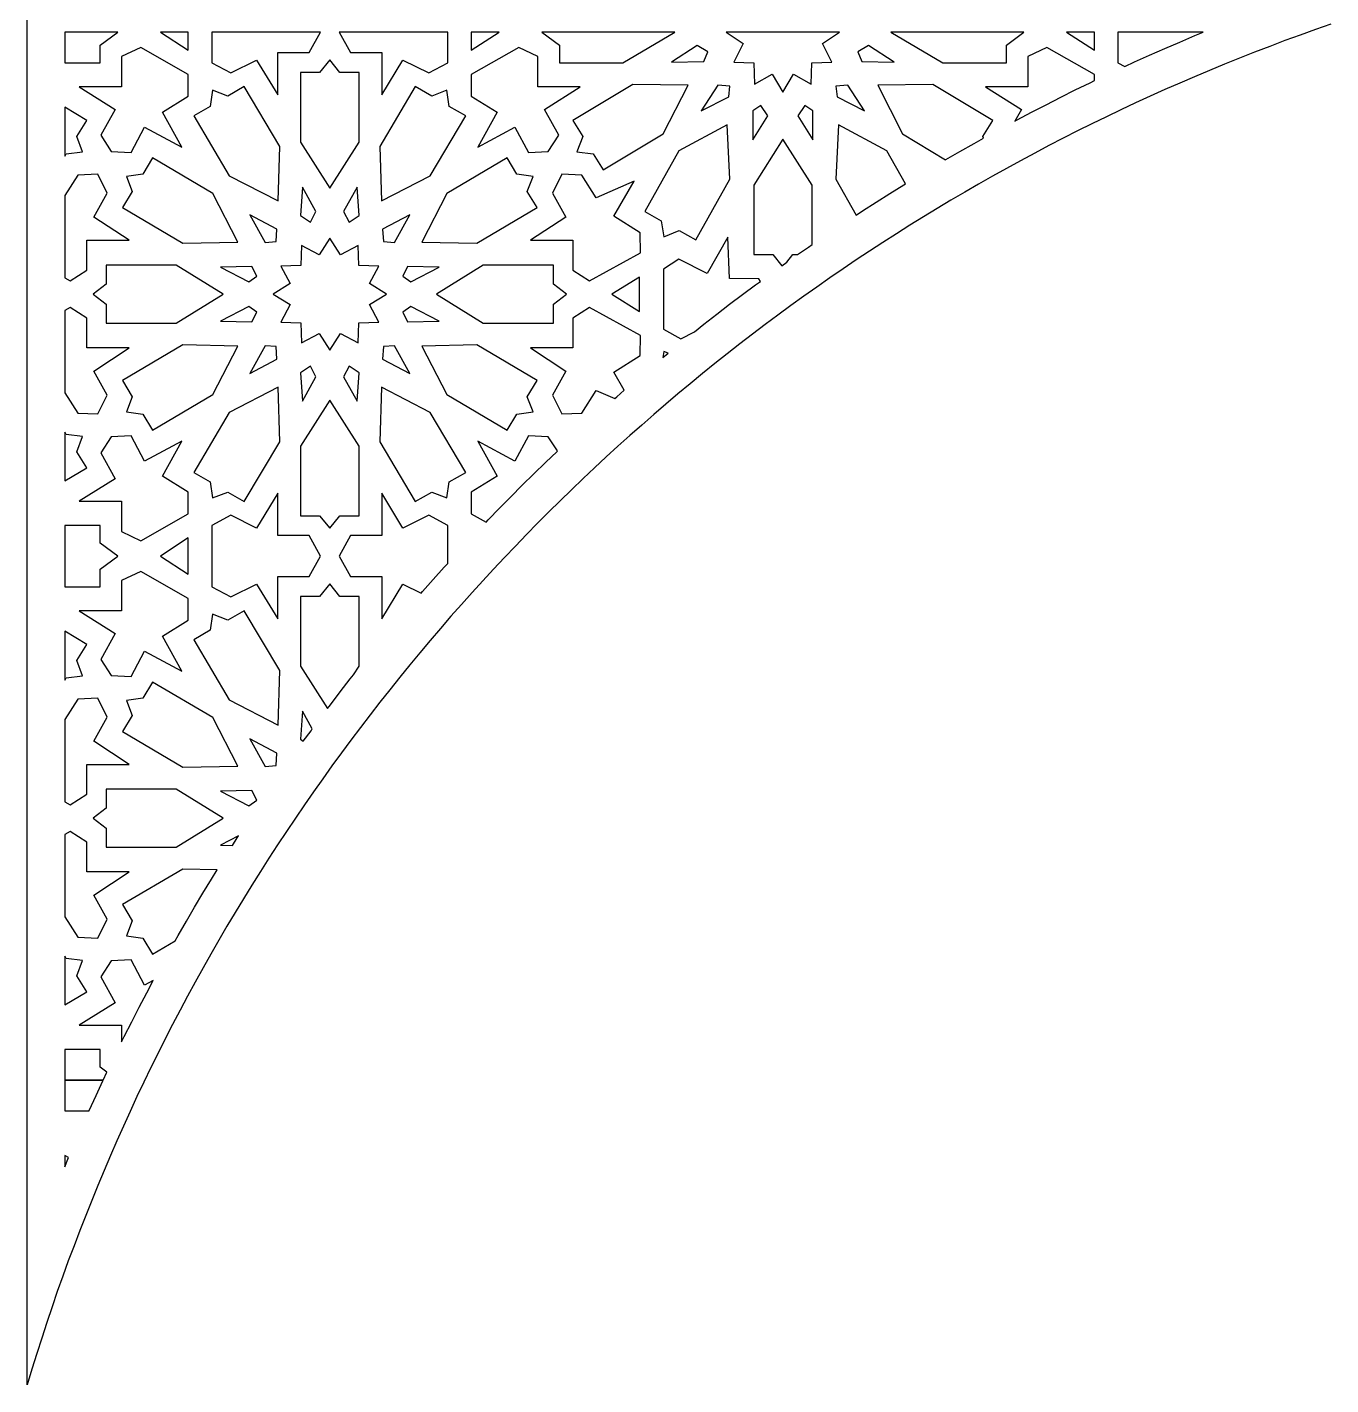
# Model space of a CAD drawing. Extents: x -350 to 350, y -610 to 610.
# Drawn here: x -235 to -61.8, y 315.3 to 495.7 of the extents above; entities that cross this region are included whole.
import ezdxf

# ---------------------------------------------------------------- set-up
doc = ezdxf.new("R2010")
doc.units = 0
doc.layers.add('LAYER_10', color=176, linetype='CONTINUOUS')
doc.layers.add('LAYER_2', color=18, linetype='CONTINUOUS')

msp = doc.modelspace()

# ---------------------------------------------------------------- linework, layer by layer
at = {"layer": 'LAYER_10'}
msp.add_lwpolyline([(-61.83, 496.05), (-63.88, 495.34), (-65.91, 494.61), (-67.94, 493.87), (-69.96, 493.11), (-71.97, 492.33), (-73.97, 491.54), (-75.97, 490.74), (-77.96, 489.92), (-79.94, 489.08), (-81.91, 488.23), (-83.87, 487.37), (-85.83, 486.49), (-87.77, 485.6), (-89.71, 484.69), (-91.64, 483.76), (-93.57, 482.83), (-95.48, 481.87), (-97.38, 480.91), (-99.28, 479.93), (-101.17, 478.93), (-103.05, 477.92), (-104.92, 476.9), (-106.78, 475.86), (-108.63, 474.81), (-110.47, 473.74), (-112.3, 472.66), (-114.13, 471.57), (-115.94, 470.47), (-117.75, 469.35), (-119.55, 468.21), (-121.33, 467.06), (-123.11, 465.9), (-124.88, 464.73), (-126.63, 463.54), (-128.38, 462.34), (-130.12, 461.13), (-131.85, 459.9), (-133.57, 458.66), (-135.27, 457.41), (-136.97, 456.15), (-138.66, 454.87), (-140.34, 453.58), (-142, 452.27), (-143.66, 450.96), (-145.3, 449.63), (-146.94, 448.29), (-148.56, 446.94), (-150.18, 445.57), (-151.78, 444.19), (-153.37, 442.8), (-154.95, 441.4), (-156.53, 439.99), (-158.08, 438.56), (-159.63, 437.12), (-161.17, 435.68), (-162.7, 434.21), (-164.21, 432.74), (-165.71, 431.26), (-167.2, 429.76), (-168.68, 428.25), (-170.15, 426.73), (-171.61, 425.2), (-173.05, 423.66), (-174.49, 422.11), (-175.91, 420.55), (-177.32, 418.97), (-178.72, 417.39), (-180.1, 415.79), (-181.47, 414.18), (-182.83, 412.56), (-184.18, 410.93), (-185.52, 409.3), (-186.84, 407.64), (-188.15, 405.98), (-189.45, 404.31), (-190.74, 402.63), (-192.01, 400.94), (-193.27, 399.24), (-194.52, 397.53), (-195.75, 395.8), (-196.98, 394.07), (-198.18, 392.33), (-199.38, 390.58), (-200.56, 388.82), (-201.73, 387.05), (-202.89, 385.26), (-204.03, 383.47), (-205.16, 381.67), (-206.27, 379.86), (-207.37, 378.04), (-208.46, 376.22), (-209.53, 374.38), (-210.59, 372.53), (-211.64, 370.68), (-212.67, 368.81), (-213.69, 366.94), (-214.7, 365.05), (-215.69, 363.16), (-216.66, 361.26), (-217.62, 359.35), (-218.57, 357.44), (-219.5, 355.51), (-220.42, 353.58), (-221.32, 351.63), (-222.21, 349.68), (-223.09, 347.72), (-223.94, 345.75), (-224.79, 343.78), (-225.62, 341.79), (-226.43, 339.8), (-227.23, 337.8), (-228.01, 335.79), (-228.78, 333.78), (-229.54, 331.75), (-230.27, 329.72), (-231, 327.68), (-231.7, 325.64), (-232.4, 323.58), (-233.07, 321.52), (-233.73, 319.46), (-234.38, 317.38), (-235.01, 315.3), (-235, 500)], dxfattribs=at)
at = {"layer": 'LAYER_2'}
for points in [[(-230, 490.91), (-225.3, 490.91), (-225.3, 493.28), (-222.96, 494.99), (-230, 494.99)], [(-213.6, 492.59), (-213.6, 494.99), (-217.3, 494.99)], [(-210.47, 490.94), (-207.96, 489.58), (-204.53, 491.29), (-201.71, 486.65), (-201.71, 492.27), (-197.56, 492.27), (-196.04, 494.99), (-210.47, 494.99)], [(-192.05, 492.27), (-187.9, 492.27), (-187.9, 486.65), (-185.09, 491.29), (-181.65, 489.58), (-179.14, 490.94), (-179.14, 494.99), (-193.57, 494.99)], [(-176.02, 492.59), (-172.31, 494.99), (-176.02, 494.99)], [(-164.31, 493.28), (-164.31, 490.91), (-155.88, 490.91), (-148.97, 494.99), (-166.65, 494.99)], [(-142.15, 495), (-139.89, 493.5), (-141.14, 491), (-138.48, 490.9), (-138.38, 488.07), (-136.03, 489.4), (-134.62, 487.01), (-133.22, 489.4), (-130.86, 488.07), (-130.77, 490.9), (-128.11, 491), (-129.36, 493.5), (-127.1, 495)], [(-113.36, 490.91), (-104.93, 490.91), (-104.93, 493.28), (-102.6, 494.99), (-120.28, 494.99)], [(-93.23, 492.59), (-93.23, 494.99), (-96.93, 494.99)], [(-90.11, 490.94), (-89.2, 490.44), (-87.9, 491.04), (-85.9, 491.94), (-83.9, 492.82), (-81.9, 493.68), (-79.88, 494.53), (-78.78, 494.99), (-90.11, 494.99)], [(-222.46, 491.75), (-222.46, 487.71), (-228.08, 487.71), (-223.31, 484.73), (-225.23, 481.29), (-223.83, 479.14), (-221.2, 479.02), (-219.4, 482.37), (-214.46, 479.72), (-217.03, 484.36), (-213.6, 486.51), (-213.6, 489.37), (-219.92, 492.97)], [(-176.01, 489.37), (-176.01, 486.51), (-172.58, 484.36), (-175.15, 479.72), (-170.21, 482.37), (-168.41, 479.02), (-165.78, 479.14), (-164.39, 481.29), (-166.3, 484.73), (-161.53, 487.71), (-167.15, 487.71), (-167.15, 491.75), (-169.69, 492.97)], [(-149.42, 491.01), (-145.12, 491.11), (-144.57, 492.4), (-146.01, 493.21)], [(-124.68, 492.4), (-124.13, 491.11), (-119.83, 491.01), (-123.23, 493.21)], [(-102.1, 491.75), (-102.1, 487.71), (-107.71, 487.71), (-102.94, 484.73), (-103.8, 483.19), (-103.52, 483.34), (-101.6, 484.36), (-99.66, 485.36), (-97.72, 486.34), (-95.78, 487.31), (-93.82, 488.27), (-93.23, 488.55), (-93.23, 489.37), (-99.56, 492.97)], [(-194.81, 491.31), (-196.16, 489.62), (-198.69, 489.62), (-198.69, 480.4), (-194.81, 474.26), (-190.92, 480.4), (-190.92, 489.62), (-193.46, 489.62), (-194.81, 491.31)], [(-208.35, 486.49), (-210.38, 487.27), (-210.68, 485.14), (-212.87, 483.88), (-208.15, 475.92), (-201.66, 472.57), (-201.45, 479.8), (-206.16, 487.76)], [(-188.17, 479.8), (-187.95, 472.57), (-181.46, 475.92), (-176.75, 483.88), (-178.93, 485.14), (-179.24, 487.27), (-181.26, 486.49), (-183.45, 487.76)], [(-162.52, 483.27), (-161.21, 481.13), (-161.97, 479.11), (-159.81, 478.84), (-158.49, 476.7), (-150.52, 481.49), (-147.22, 487.95), (-154.54, 488.05)], [(-145.49, 484.54), (-141.81, 486.41), (-141.67, 487.8), (-143.24, 487.96)], [(-127.58, 487.8), (-127.43, 486.41), (-123.76, 484.54), (-126.01, 487.96)], [(-122.02, 487.95), (-118.73, 481.49), (-113.01, 478.05), (-112.99, 478.06), (-111.11, 479.15), (-109.23, 480.22), (-107.96, 480.92), (-108.04, 481.13), (-106.73, 483.27), (-114.7, 488.05)], [(-138.6, 484.53), (-138.59, 480.67), (-136.62, 483.89), (-137.55, 485.25)], [(-132.63, 483.89), (-130.66, 480.67), (-130.65, 484.53), (-131.7, 485.25)], [(-230, 478.52), (-229.81, 478.84), (-227.65, 479.11), (-228.4, 481.13), (-227.09, 483.27), (-230, 485.01)], [(-148.44, 479.21), (-152.98, 471.16), (-150.77, 469.93), (-150.42, 467.81), (-148.41, 468.63), (-146.2, 467.41), (-141.65, 475.47), (-142.02, 482.7)], [(-127.59, 475.47), (-124.9, 470.7), (-124.05, 471.26), (-122.23, 472.43), (-120.4, 473.58), (-118.56, 474.72), (-118.35, 474.85), (-120.81, 479.21), (-127.23, 482.7)], [(-138.5, 474.68), (-138.5, 465.45), (-135.97, 465.45), (-134.77, 463.96), (-134.76, 463.97), (-134.08, 464.45), (-133.28, 465.45), (-132.67, 465.45), (-131.23, 466.45), (-130.74, 466.79), (-130.74, 474.68), (-134.62, 480.8)], [(-219.66, 476.12), (-221.81, 475.84), (-221.04, 473.83), (-222.34, 471.68), (-214.33, 466.95), (-207.01, 467.1), (-210.35, 473.55), (-218.36, 478.28)], [(-179.27, 473.55), (-182.6, 467.1), (-175.28, 466.95), (-167.27, 471.68), (-168.57, 473.83), (-167.8, 475.84), (-169.96, 476.12), (-171.25, 478.28)], [(-228.27, 476.01), (-230, 473.29), (-230, 462.36), (-229.3, 461.97), (-227.07, 463.38), (-227.07, 467.34), (-221.46, 467.34), (-226.15, 470.43), (-224.37, 473.61), (-225.63, 476.12)], [(-198.7, 470.66), (-197.37, 469.75), (-196.64, 471.17), (-198.43, 474.41)], [(-192.97, 471.17), (-192.25, 469.75), (-190.92, 470.66), (-191.18, 474.41)], [(-165.24, 473.61), (-163.46, 470.43), (-168.15, 467.34), (-162.54, 467.34), (-162.54, 463.38), (-160.31, 461.97), (-153.54, 465.7), (-153.59, 468.34), (-157.09, 470.56), (-154.39, 475.2), (-159.41, 472.98), (-161.34, 476.01), (-163.98, 476.12)], [(-203.41, 467.06), (-201.94, 467.17), (-201.83, 468.84), (-205.42, 470.73)], [(-187.79, 468.84), (-187.67, 467.17), (-186.21, 467.06), (-184.19, 470.73)], [(-194.81, 467.64), (-196.22, 465.41), (-198.57, 466.65), (-198.67, 464.01), (-201.33, 463.92), (-200.08, 461.59), (-202.34, 460.19), (-200.08, 458.8), (-201.33, 456.47), (-198.67, 456.38), (-198.57, 453.74), (-196.22, 454.98), (-194.81, 452.74), (-194.81, 452.74), (-193.39, 454.98), (-191.04, 453.74), (-190.95, 456.38), (-188.28, 456.47), (-189.53, 458.8), (-187.27, 460.19), (-189.53, 461.59), (-188.28, 463.92), (-190.95, 464.01), (-191.04, 466.65), (-193.39, 465.41), (-194.81, 467.64)], [(-144.7, 462.93), (-148.42, 464.85), (-150.48, 463.51), (-150.48, 455.53), (-148.16, 454.26), (-146.37, 455.19), (-145.1, 456.2), (-143.4, 457.53), (-141.69, 458.84), (-139.97, 460.14), (-138.25, 461.43), (-137.61, 461.89), (-137.81, 462.23), (-141.7, 462.27), (-141.93, 467.75)], [(-224.53, 461.53), (-226.23, 460.19), (-224.53, 458.86), (-224.53, 456.35), (-215.19, 456.35), (-208.99, 460.19), (-215.19, 464.03), (-224.53, 464.03)], [(-209.32, 463.79), (-205.57, 461.82), (-204.5, 462.57), (-205.15, 463.86)], [(-185.11, 462.57), (-184.04, 461.82), (-180.29, 463.79), (-184.47, 463.86)], [(-180.62, 460.19), (-174.42, 456.35), (-165.09, 456.35), (-165.09, 458.86), (-163.38, 460.19), (-165.09, 461.53), (-165.09, 464.03), (-174.42, 464.03)], [(-157.32, 460.19), (-153.66, 457.88), (-153.66, 462.46)], [(-230, 458.03), (-230, 447.1), (-228.27, 444.38), (-225.63, 444.27), (-224.37, 446.78), (-226.15, 449.96), (-221.46, 453.05), (-227.07, 453.05), (-227.07, 457.01), (-229.3, 458.41)], [(-209.32, 456.6), (-205.15, 456.53), (-204.5, 457.81), (-205.57, 458.57)], [(-185.11, 457.81), (-184.47, 456.53), (-180.29, 456.6), (-184.04, 458.57)], [(-162.54, 457.01), (-162.54, 453.05), (-168.15, 453.05), (-163.46, 449.96), (-165.24, 446.78), (-163.98, 444.27), (-161.34, 444.38), (-159.41, 447.41), (-156.95, 446.32), (-156.68, 446.56), (-155.69, 447.42), (-157.09, 449.83), (-153.59, 452.05), (-153.54, 454.69), (-160.31, 458.41)], [(-222.34, 448.71), (-221.04, 446.55), (-221.81, 444.54), (-219.66, 444.26), (-218.36, 442.11), (-210.35, 446.84), (-207.01, 453.28), (-214.33, 453.44)], [(-205.42, 449.66), (-201.83, 451.55), (-201.94, 453.22), (-203.41, 453.32)], [(-187.67, 453.22), (-187.79, 451.55), (-184.19, 449.66), (-186.21, 453.32)], [(-182.6, 453.28), (-179.27, 446.84), (-171.25, 442.11), (-169.96, 444.26), (-167.8, 444.54), (-168.57, 446.55), (-167.27, 448.71), (-175.28, 453.44)], [(-150.55, 451.79), (-150.12, 452.14), (-149.87, 452.35), (-150.42, 452.58)], [(-198.7, 449.73), (-198.43, 445.98), (-196.64, 449.22), (-197.37, 450.64)], [(-192.97, 449.22), (-191.18, 445.98), (-190.92, 449.73), (-192.25, 450.64)], [(-208.15, 444.47), (-212.87, 436.51), (-210.68, 435.24), (-210.38, 433.11), (-208.35, 433.89), (-206.16, 432.63), (-201.45, 440.59), (-201.66, 447.82)], [(-188.17, 440.59), (-183.45, 432.63), (-181.26, 433.89), (-179.24, 433.11), (-178.93, 435.24), (-176.75, 436.51), (-181.46, 444.47), (-187.95, 447.82)], [(-198.69, 439.99), (-198.69, 430.76), (-196.16, 430.76), (-194.81, 429.08), (-194.81, 429.08), (-193.46, 430.76), (-190.92, 430.76), (-190.92, 439.99), (-194.81, 446.12)], [(-230, 435.37), (-227.09, 437.12), (-228.4, 439.26), (-227.65, 441.28), (-229.81, 441.54), (-230, 441.86)], [(-223.83, 441.25), (-225.23, 439.1), (-223.31, 435.65), (-228.08, 432.68), (-222.46, 432.68), (-222.46, 428.64), (-219.92, 427.41), (-213.6, 431.02), (-213.6, 433.88), (-217.03, 436.03), (-214.46, 440.67), (-219.4, 438.02), (-221.2, 441.37)], [(-170.21, 438.02), (-175.15, 440.67), (-172.58, 436.03), (-176.01, 433.88), (-176.01, 431.02), (-174.05, 429.9), (-173.76, 430.2), (-172.27, 431.74), (-170.76, 433.28), (-169.24, 434.8), (-167.71, 436.31), (-166.17, 437.81), (-164.61, 439.3), (-164.55, 439.36), (-165.78, 441.25), (-168.41, 441.37)], [(-204.53, 429.1), (-207.96, 430.81), (-210.47, 429.45), (-210.47, 425.39), (-210.47, 421.32), (-207.96, 419.96), (-204.53, 421.67), (-201.71, 417.04), (-201.71, 422.66), (-197.56, 422.66), (-196.04, 425.39), (-197.56, 428.11), (-201.71, 428.11), (-201.71, 433.73)], [(-187.9, 428.11), (-192.05, 428.11), (-193.57, 425.39), (-192.05, 422.66), (-187.9, 422.66), (-187.9, 417.04), (-185.09, 421.67), (-182.66, 420.47), (-182.48, 420.68), (-181.06, 422.29), (-179.62, 423.9), (-179.14, 424.42), (-179.14, 425.39), (-179.14, 429.45), (-181.65, 430.81), (-185.09, 429.1), (-187.9, 433.73)], [(-230, 421.3), (-225.3, 421.3), (-225.3, 423.66), (-222.96, 425.39), (-225.3, 427.11), (-225.3, 429.47), (-230, 429.47)], [(-217.3, 425.39), (-213.6, 422.97), (-213.6, 425.39), (-213.6, 427.8)], [(-222.46, 422.13), (-222.46, 418.1), (-228.08, 418.1), (-223.31, 415.12), (-225.23, 411.67), (-223.83, 409.52), (-221.2, 409.4), (-219.4, 412.75), (-214.46, 410.11), (-217.03, 414.74), (-213.6, 416.9), (-213.6, 419.75), (-219.92, 423.36)], [(-196.16, 420.01), (-198.69, 420.01), (-198.69, 410.78), (-195.11, 405.13), (-194.72, 405.65), (-193.41, 407.37), (-192.09, 409.07), (-191.67, 409.6), (-190.92, 410.78), (-190.92, 420.01), (-193.46, 420.01), (-194.81, 421.69), (-194.81, 421.69)], [(-208.35, 416.88), (-210.38, 417.66), (-210.68, 415.53), (-212.87, 414.26), (-208.15, 406.3), (-201.66, 402.95), (-201.45, 410.18), (-206.16, 418.14)], [(-230, 408.91), (-229.81, 409.23), (-227.65, 409.49), (-228.4, 411.51), (-227.09, 413.65), (-230, 415.4)], [(-219.66, 406.51), (-221.81, 406.23), (-221.04, 404.22), (-222.34, 402.07), (-214.33, 397.34), (-207.01, 397.49), (-210.35, 403.93), (-218.36, 408.66)], [(-228.27, 406.39), (-230, 403.67), (-230, 392.74), (-229.3, 392.36), (-227.07, 393.76), (-227.07, 397.72), (-221.46, 397.72), (-226.15, 400.81), (-224.37, 403.99), (-225.63, 406.51)], [(-198.7, 401.05), (-198.33, 400.79), (-197.3, 402.2), (-197.13, 402.43), (-198.43, 404.8)], [(-203.41, 397.45), (-201.94, 397.56), (-201.83, 399.22), (-205.42, 401.11)], [(-224.53, 391.91), (-226.23, 390.58), (-224.53, 389.24), (-224.53, 386.74), (-215.19, 386.74), (-208.99, 390.58), (-215.19, 394.42), (-224.53, 394.42)], [(-209.32, 394.17), (-205.57, 392.2), (-204.5, 392.96), (-205.15, 394.24)], [(-230, 388.41), (-230, 377.48), (-228.27, 374.77), (-225.63, 374.65), (-224.37, 377.16), (-226.15, 380.35), (-221.46, 383.44), (-227.07, 383.44), (-227.07, 387.39), (-229.3, 388.8)], [(-209.32, 386.98), (-207.74, 386.96), (-207.09, 387.97), (-206.91, 388.25)], [(-222.34, 379.09), (-221.04, 376.94), (-221.81, 374.93), (-219.66, 374.65), (-218.36, 372.5), (-215.36, 374.27), (-214.94, 375), (-213.86, 376.88), (-212.77, 378.76), (-211.66, 380.62), (-210.54, 382.47), (-209.77, 383.72), (-214.33, 383.82)], [(-230, 365.76), (-227.09, 367.5), (-228.4, 369.65), (-227.65, 371.66), (-229.81, 371.93), (-230, 372.25)], [(-223.83, 371.64), (-225.23, 369.48), (-223.31, 366.04), (-228.08, 363.06), (-222.46, 363.06), (-222.46, 360.85), (-222.1, 361.59), (-221.12, 363.53), (-220.12, 365.46), (-219.12, 367.39), (-218.25, 369.02), (-219.4, 368.4), (-221.2, 371.75)], [(-230, 355.78), (-224.91, 355.78), (-224.41, 356.84), (-225.3, 357.49), (-225.3, 359.86), (-230, 359.86)], [(-230, 351.68), (-226.79, 351.68), (-226.77, 351.73), (-225.86, 353.72), (-224.95, 355.7), (-224.92, 355.76), (-230, 355.76)], [(-230, 344.26), (-229.5, 345.48), (-230, 345.78)]]:
    msp.add_lwpolyline(points, close=True, dxfattribs=at)

doc.saveas('drawing.dxf')
